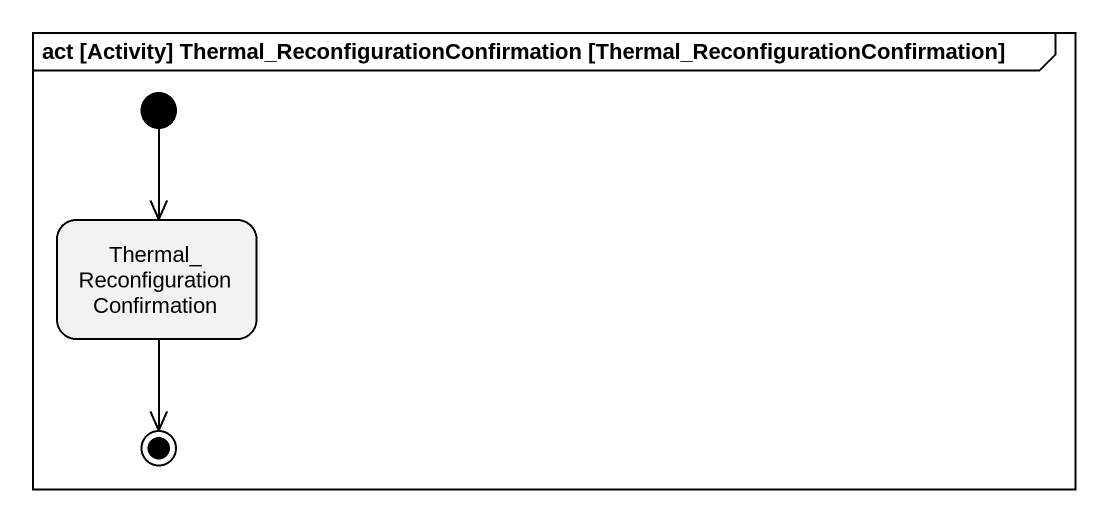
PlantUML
@startuml
mainframe act [Activity] Thermal_ReconfigurationConfirmation [Thermal_ReconfigurationConfirmation]
hide empty description
state "Thermal_ReconfigurationConfirmation" as Thermal_ReconfigurationConfi
[*] --> Thermal_ReconfigurationConfi
Thermal_ReconfigurationConfi --> [*]
@enduml
